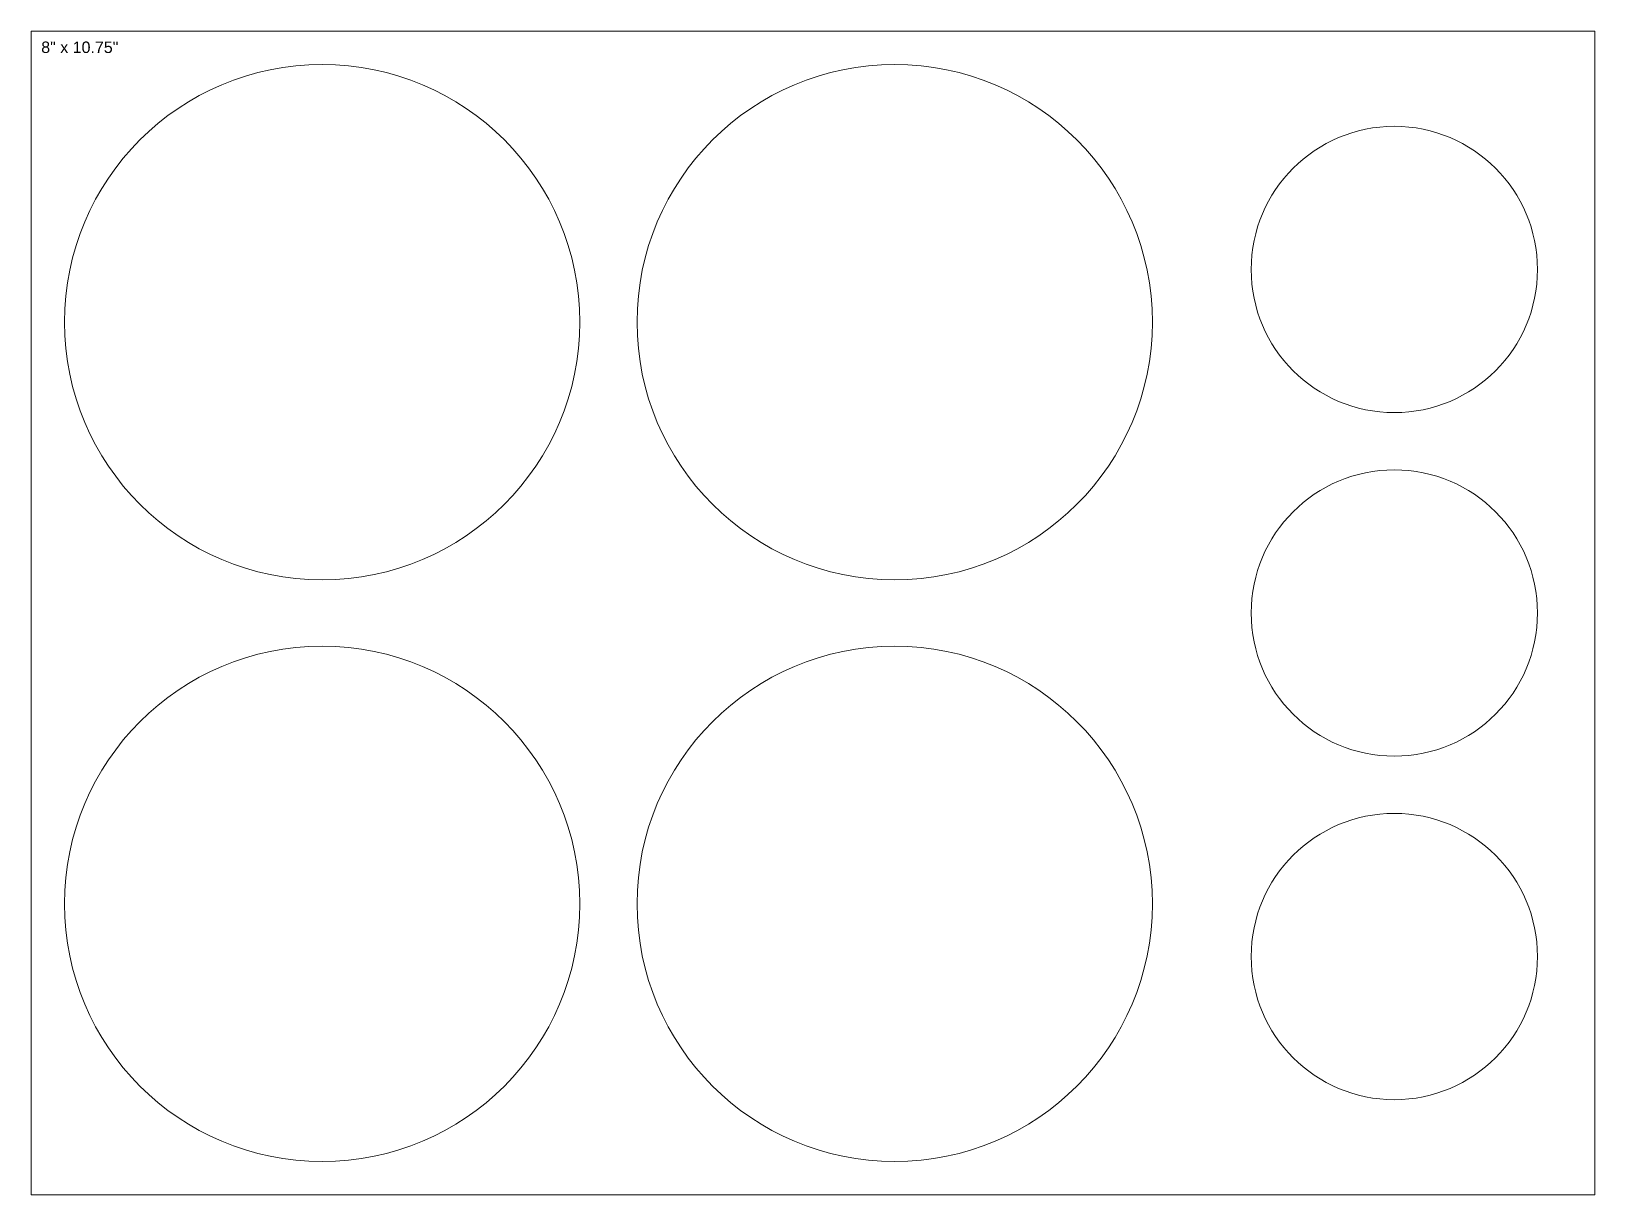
# Model space of a CAD drawing. Header units: millimetres. Extents: x -5 to 268, y -5 to 198.
import ezdxf

# ---------------------------------------------------------------- set-up
doc = ezdxf.new("R2010")
doc.units = ezdxf.units.MM
doc.layers.add('3. Cut (Vector)', color=1, linetype='Continuous', lineweight=5, true_color=0xff0000)
doc.layers.add('4. NP Layout & Text', color=3, linetype='Continuous', lineweight=13, true_color=0x00ff00)
doc.layers.add('5. NP Material Boundary', color=7, linetype='Continuous', lineweight=13)
doc.styles.add('textstyle28', font='')
doc.styles.get('textstyle28').set_extended_font_data('Times New Roman')

# ---------------------------------------------------------------- blocks, each defined once
blk = doc.blocks.new('8x10.75-in')
at = {"layer": '5. NP Material Boundary'}
for p, q in [((268.05, 198.2), (-5, 198.2)), ((-5, 198.2), (-5, -5)), ((268.05, 198.2), (268.05, -5)), ((-5, -5), (268.05, -5))]:
    blk.add_line(p, q, dxfattribs=at)
at = {"layer": '4. NP Layout & Text', "insert": (-3.26, 195.39), "char_height": 2, "attachment_point": 4, "style": 'textstyle28'}
blk.add_mtext('\\fArial|b0|i0|c0|p0;8" x 10.75"', dxfattribs=at)

msp = doc.modelspace()

# ---------------------------------------------------------------- linework, layer by layer
at = {"layer": '3. Cut (Vector)'}
for centre, radius in [((45.8, 147.4), 45), ((145.8, 147.4), 45), ((233.05, 156.6), 25), ((233.05, 96.6), 25), ((45.8, 45.8), 45), ((145.8, 45.8), 45), ((233.05, 36.6), 25)]:
    msp.add_circle(centre, radius, dxfattribs=at)

# ---------------------------------------------------------------- block references
at = {"layer": '5. NP Material Boundary'}
msp.add_blockref('8x10.75-in', (0, 0), dxfattribs=at)

doc.saveas('drawing.dxf')
